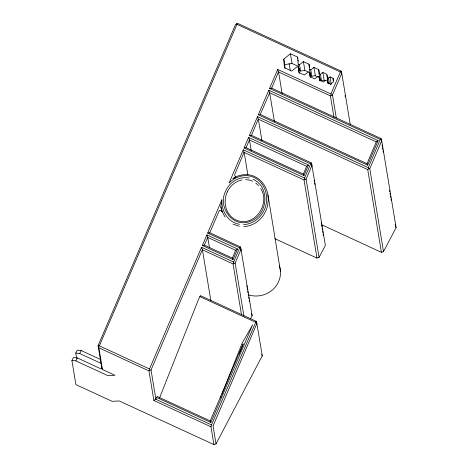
<?xml version="1.0" encoding="UTF-8"?>
<svg xmlns="http://www.w3.org/2000/svg" width="468" height="468" viewBox="0 0 468 468"><rect width="100%" height="100%" fill="white"/><g stroke="black" fill="none" stroke-linecap="round" stroke-linejoin="round"><path stroke-width="0.7" d="M320.13 77.934L315.309 75.711L311.846 76.261L310.454 75.617L310.489 72.985L304.861 70.387L300.591 71.072L299.198 70.428L299.222 68.246M325.295 80.812L324.149 80.285L321.498 80.707L320.106 80.063L320.124 78.642M328.156 83.228L328.167 82.14M207.663 233.052L209.752 232.818L219.211 210.77A1.03 0.842 -54.9 0 1 219.708 210.319L221.083 210.495L222.089 211.875L220.843 206.68L221.902 199.777L207.663 233.052L239.698 247.818L240.681 247.648L252.147 315.707L250.491 318.866M256.505 323.411L256.154 321.288L256.891 323.528L262.238 355.82L216.023 443.91L213.929 444.6L210.986 426.822L211.513 424.909L256.154 321.288L200.439 295.612L198.362 299.772L159.465 398.157M284.322 65.982L284.708 64.625L283.789 59.073L290.4 53.756L297.636 57.09L297.864 58.477M227.237 191.997C224.4 198.292 224.377 205.797 227.606 211.951A18.381 17.889 78.8 0 0 236.059 219.995C253.948 228.168 270.884 204.03 260.746 188.61M220.41 398.104L221.218 396.068M221.756 394.705L242.19 343.032L252.685 324.81L210.898 422.452L156.575 397.42L155.85 399.099L153.878 400.503L148.97 370.878L98.83 347.765L98.104 345.618L235.597 24.354L237.65 23.4L341.043 71.048L341.78 73.289L350.333 124.956M239.154 354.054L243.184 343.863L210.202 420.931L210.898 422.452M98.456 346.519L99.356 345.852L236.96 24.324L236.668 23.57M148.97 370.878L149.871 370.211L149.497 368.959L201.573 247.285L233.608 262.051L233.982 263.303L233.082 263.964L202.322 249.789L201.573 247.285M202.351 245.472L206.885 234.872L237.528 248.994L232.994 259.594L202.351 245.472L204.311 245.133L232.409 258.079L232.994 259.594M243.284 149.819L244.033 152.322L304.048 179.981L304.949 179.314L304.574 178.062L243.284 149.819L229.045 183.093C234.257 177.466 242.33 174.394 249.93 176.073A20.668 20.089 76.5 0 1 258.377 180.198C265.163 185.854 267.848 195.308 266.216 203.843A27.284 26.524 76.5 0 1 261.659 214.484C257.464 220.282 250.789 224.33 243.559 224.599M244.062 148.005L248.596 137.405L308.494 165.005L303.954 175.605L244.062 148.005L246.028 147.666L303.369 174.096L303.954 175.605M274.851 238.662L316.976 258.079L319.071 257.382L325.371 245.372L311.647 163.665L310.664 163.835L249.374 135.591L257.499 116.608L368.234 167.638L368.608 168.889L367.708 169.556L258.248 119.112L257.499 116.608M258.277 114.795L268.79 90.225L378.132 140.616L367.62 165.181L258.277 114.795L260.243 114.455L367.035 163.671L367.62 165.181M321.768 224.815L381.408 252.305L383.503 251.608L396.103 227.588L381.73 140.757L381.285 139.271L380.303 139.441L269.568 88.411L277.694 69.428L330.94 93.969L331.315 95.22L330.414 95.882L278.442 71.926L277.694 69.428M155.85 399.099L151.035 370.012L202.322 249.789M206.885 234.872L207.763 237.469L204.311 245.133M244.033 152.322L234.737 174.494L234.842 175.874L235.919 177.179M248.596 137.405L249.473 140.008L246.028 147.666M258.248 119.112L251.468 135.351L249.374 135.591M268.79 90.225L269.667 92.828L260.243 114.455M278.442 71.926L271.656 88.171L269.568 88.411M233.608 262.051L239.698 247.818M243.945 316.228L235.147 263.098L241.125 249.134M330.94 93.969L340.353 71.978L341.336 71.809M336.276 117.936L332.479 95.016L341.78 73.289M304.574 178.062L310.664 163.835M319.071 257.382L306.113 179.115L312.092 165.145M368.234 167.638L380.303 139.441M383.503 251.608L369.773 168.691L381.73 140.757M213.929 444.6L119.211 400.947L112.098 401.316L75.904 384.637L71.897 360.442L73.435 357.505L77.372 357.95L101.029 368.854L101.731 367.52L98.104 345.618M76.588 358.079L75.763 353.071L77.302 350.134L81.239 350.579L100.953 359.664M71.897 360.442L75.828 360.886L77.372 357.95M75.763 353.071L79.695 353.515L81.239 350.579M156.575 397.42L157.266 396.49L210.313 420.937M300.591 71.072L299.538 64.719L303.404 61.612L309.032 64.204L309.594 67.579M308.254 71.955L304.387 75.067L298.754 72.476L298.385 67.41L296.993 66.766L291.658 71.06L284.421 67.725L283.789 59.073M311.846 76.261L310.799 69.907L313.929 67.386L318.755 69.615L319.445 73.774M321.498 80.707L320.445 74.359L322.844 72.429L326.869 74.277L328.15 83.772M329.425 83.708L328.489 78.062L330.01 76.84L333.064 78.25L333.503 80.906M303.369 174.096L306.581 166.327L308.494 165.005M367.035 163.671L376.219 141.933L378.132 140.616M232.409 258.079L235.62 250.31L237.528 248.994M241.956 179.958L238.358 181.04L234.965 182.871A22.727 22.037 78.3 0 0 227.243 192.003M234.895 177.904L232.929 178.437L237.908 175.945L243.184 174.699L248.502 174.751A22.119 21.464 74.6 0 1 259.307 179.437C263.999 183.374 266.971 189.031 267.965 195.039L280.484 271.411M331.315 95.22L332.479 95.016M304.949 179.314L306.113 179.115M368.608 168.889L369.773 168.691M233.982 263.303L235.147 263.098M149.871 370.211L151.035 370.012M298.584 66.491L292.003 63.461L284.708 64.625L285.041 68.24M330.098 84.322L331.215 84.146L330.01 76.84M243.758 226.617C251.439 226.319 258.552 222.037 262.998 215.859A28.811 28.057 75 0 0 267.772 204.645L268.275 199.818L267.965 195.039M249.321 177.998C243.857 176.916 238.113 178.209 233.55 181.373A24.301 23.616 76.5 0 0 225.477 191.435C217.357 207.611 233.491 229.256 251.334 220.925C268 214.092 270.124 187.054 253.188 179.285M245.618 179.624L249.233 180.045L252.661 181.198M239.353 226.296L233.029 224.137M236.96 24.324L340.353 71.978M297.636 57.09L298.145 64.081L299.538 64.719M309.032 64.204L309.401 69.27L310.799 69.907M318.755 69.615L319.053 73.716L320.445 74.359M327.097 77.425L328.489 78.062M319.954 81.028L319.299 77.044L317.901 76.401L314.771 78.922L309.945 76.699L309.646 72.598L310.413 77.243M327.67 82.742L327.337 80.753L325.944 80.11L323.546 82.04L319.527 80.186L319.299 77.044M271.534 88.072L380.993 138.516L381.285 139.271M269.539 92.722L376.33 141.939M251.339 135.252L311.355 162.905L311.647 163.665M249.345 139.909L306.692 166.333M209.629 232.713L240.388 246.893L240.681 247.648M207.634 237.37L235.732 250.321M199.748 296.536L255.464 322.212L256.891 323.528L213.051 425.956L216.023 443.91M99.356 345.852L149.497 368.959M79.695 353.515L101.386 363.513M101.731 367.52L102.422 369.492L114.958 375.272L107.851 375.64L75.828 360.886M155.68 399.181L211.513 424.909M153.878 400.503L210.986 426.822M255.791 183.058L258.523 185.556M225.009 216.988L222.376 212.109L220.843 206.68M395.641 226.266L396.103 227.588M251.456 313.73L252.147 315.707M261.776 354.504L262.238 355.82M380.993 138.516L381.35 140.675M382.063 144.992L382.303 146.431M382.543 147.87L382.783 149.31M383.017 150.749L383.257 152.194M389.575 190.341L389.809 191.781M390.049 193.22L390.289 194.659M390.528 196.098L390.762 197.537M391.002 198.976L391.242 200.415M395.173 224.172L395.413 225.611M367.708 169.556L381.408 252.305M341.043 71.048L341.517 73.926M345.091 95.519L345.331 96.958M326.986 74.997L327.343 77.138M327.577 78.566L327.811 79.993M330.414 95.882L333.994 117.497M322.844 72.429L324.149 80.285M319.053 73.716L320.106 80.063M313.929 67.386L315.309 75.711M309.401 69.27L310.454 75.617M303.404 61.612L304.861 70.387M298.093 59.863L298.327 61.249M298.145 64.081L299.198 70.428M298.385 67.41L299.374 73.382M311.355 162.905L311.711 165.064M314.209 180.157L314.443 181.59M314.683 183.029L314.923 184.468M321.229 222.552L321.463 223.991M321.703 225.43L321.943 226.869M322.177 228.302L322.417 229.741M322.657 231.18L322.891 232.614M323.131 234.053L323.37 235.492M290.4 53.756L292.003 63.461M289.148 63.63L290.335 70.797M304.048 179.981L316.976 258.079M278.565 72.031L282.14 93.635M269.667 92.828L274.429 121.61M258.371 119.211L261.945 140.786M249.473 140.008L251.257 150.784M244.161 152.422L247.835 174.623M240.388 246.893L240.985 250.485M246.811 285.702L247.051 287.136M247.291 288.575L247.525 290.014M247.765 291.453L248.005 292.886M248.245 294.325L248.479 295.764M248.719 297.198L248.958 298.637M249.192 300.076L249.432 301.509M233.082 263.964L241.5 314.806M207.763 237.469L209.424 247.531M202.445 249.889L210.857 300.69M98.83 347.765L102.422 369.492M333.064 78.25L333.327 81.906L330.537 84.146L327.483 82.742L327.337 80.753M221.902 199.777C221.399 207.611 224.546 215.771 230.894 220.568A20.668 20.089 76.5 0 0 239.499 224.307M279.332 265.572A24.196 22.92 -9.4 0 1 273.218 289.224A24.196 22.92 -9.4 0 1 248.28 294.828"/></g></svg>
